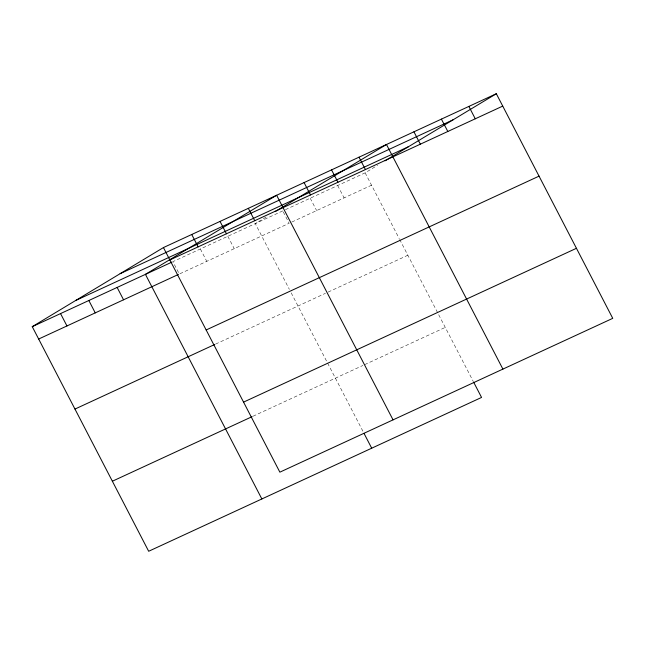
<?xml version="1.0" encoding="UTF-8"?>
<svg xmlns="http://www.w3.org/2000/svg" width="645" height="645" viewBox="0 0 645 645"><rect width="100%" height="100%" fill="white"/><g stroke="black" fill="none" stroke-linecap="round" stroke-linejoin="round"><path stroke-width="0.48" stroke-dasharray="3.23 2.42" d="M266.111 217.075L255.283 223.597L289.379 289.371M285.404 209.681L365.135 172.836L377.623 165.305M291.814 222.049L371.544 185.204M215.607 344.075L325.459 293.314M328.12 292.088L407.85 255.243M253.009 416.235L362.869 365.473M364.635 364.651L445.252 327.402M365.135 172.836L399.231 238.61M399.682 239.48L473.39 381.679M337.674 185.526L344.083 197.894M310.213 198.217L316.622 210.584M291.193 292.87L363.538 432.44M227.822 236.288L234.232 248.656M200.361 248.978L206.771 261.346M282.744 210.907L172.892 261.668L179.302 274.036L289.162 223.275L282.744 210.907"/><path stroke-width="0.97" d="M473.841 382.55L481.557 397.433L148.673 551.265L32.25 326.66L163.443 247.567L496.328 93.735L612.75 318.34L279.865 472.164L163.443 247.567M275.262 211.552L386.476 144.496L502.898 369.101M385.121 160.79L496.328 93.735M120.147 273.665L453.032 119.841M75.546 300.562L408.43 146.729M169.853 259.935L502.737 106.102M32.25 326.66L172.005 262.08M38.66 339.028L178.423 274.447M206.158 329.966L539.043 176.141M74.965 409.067L214.72 344.486M243.56 402.125L576.445 248.301M112.367 481.226L252.131 416.646M468.867 106.425L475.276 118.793M441.406 119.115L447.815 131.483M413.937 131.806L420.347 144.174M359.015 157.187L365.425 169.554M331.546 169.877L337.956 182.245M304.085 182.567L310.495 194.935M393.047 419.863L276.624 195.266L145.431 274.359L261.854 498.964M248.325 208.335L254.735 220.703M363.99 433.319L371.705 448.202M220.034 221.412L226.443 233.78M191.734 234.49L198.144 246.858M117.14 287.436L123.55 299.804M88.841 300.514L95.25 312.881M60.549 313.591L66.959 325.959"/></g></svg>
